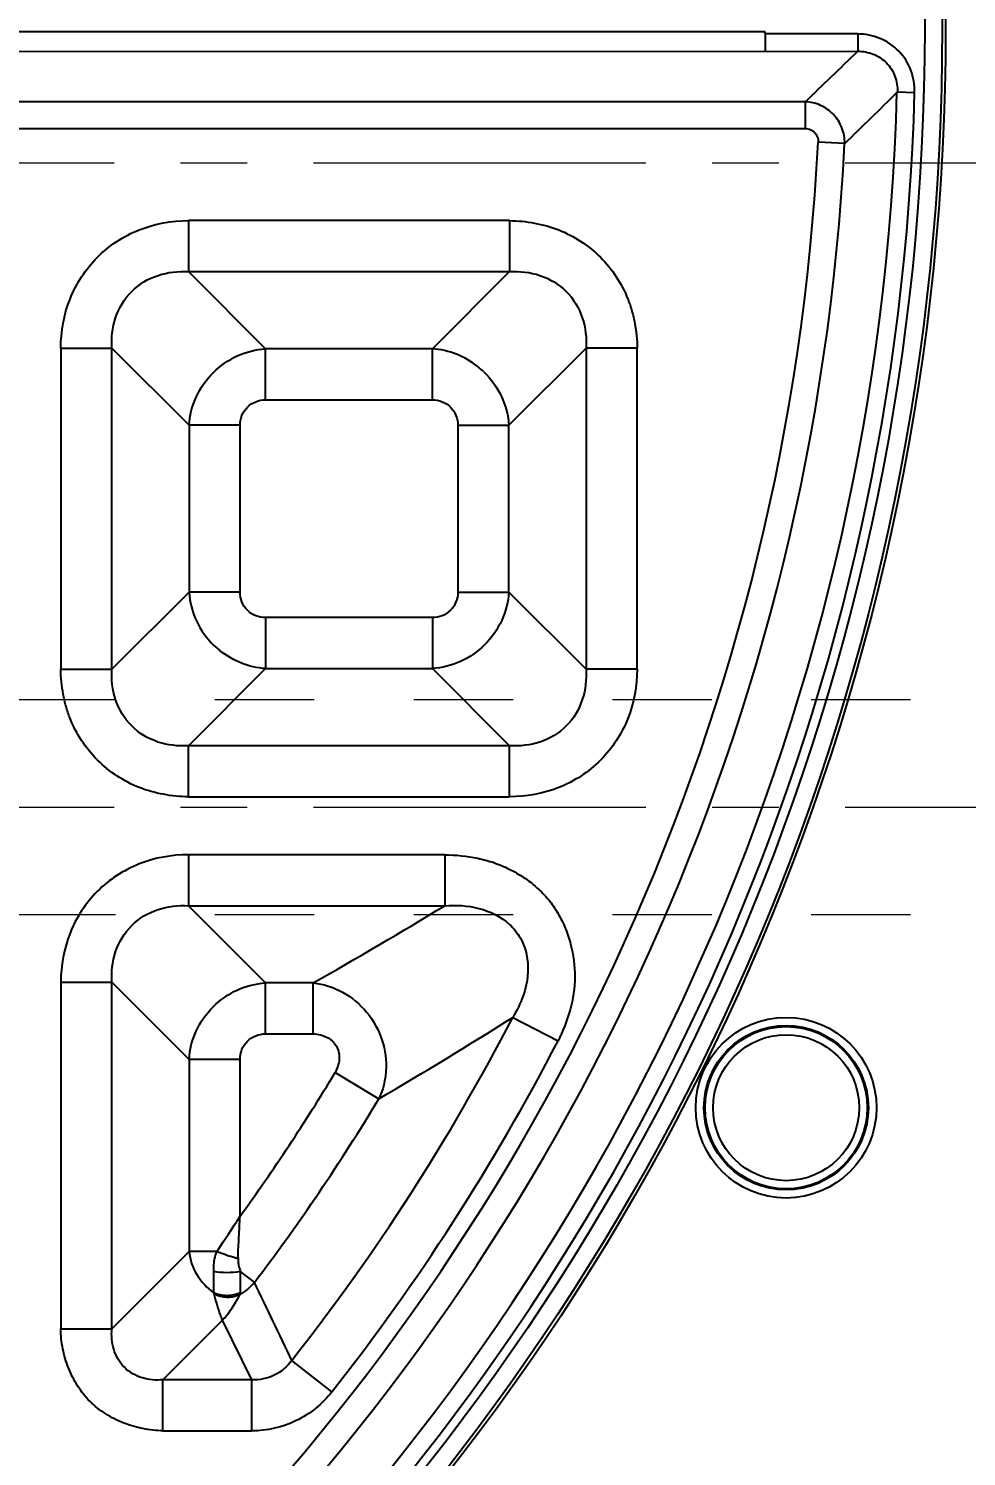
# Model space of a CAD drawing. Header units: millimetres. Extents: x 2750 to 4049, y 1371 to 1831.
# Drawn here: x 3163.4 to 3198.3, y 1567.2 to 1620.3 of the extents above; entities that cross this region are included whole.
import ezdxf

# ---------------------------------------------------------------- set-up
doc = ezdxf.new("R2010")
doc.units = ezdxf.units.MM
doc.linetypes.add('CENTER', pattern=[0.6, 0.375, -0.075, 0.075, -0.075])
doc.linetypes.add('HIDDEN', pattern=[0.2, 0.1, -0.1])
doc.layers.add('11', color=7, linetype='Continuous')
doc.layers.add('center', color=1, linetype='CENTER', lineweight=9)
doc.layers.add('cool', color=153, linetype='HIDDEN', lineweight=9)
doc.styles.get("Standard").update_dxf_attribs({"font": 'arial.ttf'})
doc.dimstyles.get("Standard").update_dxf_attribs({"dimtxt": 0.18, "dimasz": 0.18, "dimexe": 0.18, "dimexo": 0.0625, "dimgap": 0.09, "dimtad": 0, "dimtih": 1, "dimtoh": 1, "dimzin": 0, "dimdsep": 46, "dimtxsty": 'Standard', "dimcen": 0.09, "dimadec": 0, "dimazin": 0, "dimtfac": 1, "dimtofl": 0, "dimtmove": 0, "dimatfit": 3, "dimfxl": 0, "dimtolj": 1, "dimtzin": 0, "dimarcsym": 0})

# ---------------------------------------------------------------- blocks, each defined once
blk = doc.blocks.new('*D56')
at = {"color": 4, "lineweight": -2, "transparency": 16777216}
blk.add_line((3259.955, 1615.342), (3285.665, 1615.342), dxfattribs=at)
at = {"layer": 'Defpoints', "color": 0, "transparency": 16777216}
for p in [(3116.195, 1615.342), (3259.955, 1615.342), (3285.665, 1615.342)]:
    blk.add_point(p, dxfattribs=at)
at = {"color": 6, "transparency": 16777216, "insert": (3292.151, 1615.342), "char_height": 5, "attachment_point": 5}
blk.add_mtext('\\A1;0.00', dxfattribs=at)
blk = doc.blocks.new('*D57')
at = {"color": 4, "lineweight": -2, "transparency": 16777216}
blk.add_line((3267.385, 1644.343), (3285.665, 1644.343), dxfattribs=at)
at = {"layer": 'Defpoints', "color": 0, "transparency": 16777216}
for p in [(3267.385, 1644.343), (3285.665, 1644.343), (3116.195, 1615.342)]:
    blk.add_point(p, dxfattribs=at)
at = {"color": 6, "transparency": 16777216, "insert": (3294.136, 1644.343), "char_height": 5, "attachment_point": 5}
blk.add_mtext('\\A1;29.00', dxfattribs=at)
blk = doc.blocks.new('*D87')
at = {"color": 4, "lineweight": -2, "transparency": 16777216}
blk.add_line((3225.591, 1663.342), (3285.665, 1663.342), dxfattribs=at)
at = {"layer": 'Defpoints', "color": 0, "transparency": 16777216}
for p in [(3225.591, 1663.342), (3285.665, 1663.342), (3116.195, 1615.342)]:
    blk.add_point(p, dxfattribs=at)
at = {"color": 6, "transparency": 16777216, "insert": (3294.194, 1663.342), "char_height": 5, "attachment_point": 5}
blk.add_mtext('\\A1;48.00', dxfattribs=at)
blk = doc.blocks.new('*D88')
at = {"color": 4, "lineweight": -2, "transparency": 16777216}
blk.add_line((3203.591, 1697.342), (3285.665, 1697.342), dxfattribs=at)
at = {"layer": 'Defpoints', "color": 0, "transparency": 16777216}
for p in [(3203.591, 1697.342), (3285.665, 1697.342), (3116.195, 1615.342)]:
    blk.add_point(p, dxfattribs=at)
at = {"color": 6, "transparency": 16777216, "insert": (3294.096, 1697.342), "char_height": 5, "attachment_point": 5}
blk.add_mtext('\\A1;82.00', dxfattribs=at)
blk = doc.blocks.new('*D89')
at = {"color": 4, "lineweight": -2, "transparency": 16777216}
blk.add_line((3226.163, 1712.343), (3285.665, 1712.343), dxfattribs=at)
at = {"layer": 'Defpoints', "color": 0, "transparency": 16777216}
for p in [(3226.163, 1712.343), (3285.665, 1712.343), (3116.195, 1615.342)]:
    blk.add_point(p, dxfattribs=at)
at = {"color": 6, "transparency": 16777216, "insert": (3294.093, 1712.343), "char_height": 5, "attachment_point": 5}
blk.add_mtext('\\A1;97.00', dxfattribs=at)
blk = doc.blocks.new('*D90')
at = {"color": 4, "lineweight": -2, "transparency": 16777216}
blk.add_line((3163.591, 1726.342), (3285.665, 1726.342), dxfattribs=at)
at = {"layer": 'Defpoints', "color": 0, "transparency": 16777216}
for p in [(3163.591, 1726.342), (3285.665, 1726.342), (3116.195, 1615.342)]:
    blk.add_point(p, dxfattribs=at)
at = {"color": 6, "transparency": 16777216, "insert": (3295.8, 1726.342), "char_height": 5, "attachment_point": 5}
blk.add_mtext('\\A1;111.00', dxfattribs=at)
blk = doc.blocks.new('*D91')
at = {"color": 4, "lineweight": -2, "transparency": 16777216}
blk.add_line((3120.595, 1732.342), (3285.665, 1732.342), dxfattribs=at)
at = {"layer": 'Defpoints', "color": 0, "transparency": 16777216}
for p in [(3120.595, 1732.342), (3285.665, 1732.342), (3116.195, 1615.342)]:
    blk.add_point(p, dxfattribs=at)
at = {"color": 6, "transparency": 16777216, "insert": (3295.8, 1732.342), "char_height": 5, "attachment_point": 5}
blk.add_mtext('\\A1;117.00', dxfattribs=at)
blk = doc.blocks.new('*D93')
at = {"color": 4, "lineweight": -2, "transparency": 16777216}
blk.add_line((3250.206, 1591.342), (3285.665, 1591.342), dxfattribs=at)
at = {"layer": 'Defpoints', "color": 0, "transparency": 16777216}
for p in [(3116.195, 1615.342), (3250.206, 1591.342), (3285.665, 1591.342)]:
    blk.add_point(p, dxfattribs=at)
at = {"color": 6, "transparency": 16777216, "insert": (3294.136, 1591.342), "char_height": 5, "attachment_point": 5}
blk.add_mtext('\\A1;24.00', dxfattribs=at)
blk = doc.blocks.new('*D94')
at = {"color": 4, "lineweight": -2, "transparency": 16777216}
blk.add_line((3216.591, 1559.342), (3285.665, 1559.342), dxfattribs=at)
at = {"layer": 'Defpoints', "color": 0, "transparency": 16777216}
for p in [(3116.195, 1615.342), (3216.591, 1559.342), (3285.665, 1559.342)]:
    blk.add_point(p, dxfattribs=at)
at = {"color": 6, "transparency": 16777216, "insert": (3294.093, 1559.342), "char_height": 5, "attachment_point": 5}
blk.add_mtext('\\A1;56.00', dxfattribs=at)
blk = doc.blocks.new('*D95')
at = {"color": 4, "lineweight": -2, "transparency": 16777216}
blk.add_line((3242.704, 1533.342), (3285.665, 1533.342), dxfattribs=at)
at = {"layer": 'Defpoints', "color": 0, "transparency": 16777216}
for p in [(3116.195, 1615.342), (3242.704, 1533.342), (3285.665, 1533.342)]:
    blk.add_point(p, dxfattribs=at)
at = {"color": 6, "transparency": 16777216, "insert": (3294.096, 1533.342), "char_height": 5, "attachment_point": 5}
blk.add_mtext('\\A1;82.00', dxfattribs=at)
blk = doc.blocks.new('*D96')
at = {"color": 4, "lineweight": -2, "transparency": 16777216}
blk.add_line((3152.595, 1507.342), (3285.665, 1507.342), dxfattribs=at)
at = {"layer": 'Defpoints', "color": 0, "transparency": 16777216}
for p in [(3116.195, 1615.342), (3152.595, 1507.342), (3285.665, 1507.342)]:
    blk.add_point(p, dxfattribs=at)
at = {"color": 6, "transparency": 16777216, "insert": (3295.8, 1507.342), "char_height": 5, "attachment_point": 5}
blk.add_mtext('\\A1;108.00', dxfattribs=at)
blk = doc.blocks.new('*D98')
at = {"color": 4, "lineweight": -2, "transparency": 16777216}
blk.add_line((3199.191, 1701.742), (3199.191, 1782.171), dxfattribs=at)
at = {"layer": 'Defpoints', "color": 0, "transparency": 16777216}
for p in [(3199.191, 1782.171), (3199.191, 1701.742), (3116.195, 1615.342)]:
    blk.add_point(p, dxfattribs=at)
at = {"color": 6, "transparency": 16777216, "insert": (3199.191, 1790.602), "char_height": 5, "attachment_point": 5, "rotation": 90}
blk.add_mtext('\\A1;83.00', dxfattribs=at)
blk = doc.blocks.new('*D99')
at = {"color": 4, "lineweight": -2, "transparency": 16777216}
blk.add_line((3221.191, 1667.742), (3221.191, 1782.171), dxfattribs=at)
at = {"layer": 'Defpoints', "color": 0, "transparency": 16777216}
for p in [(3221.191, 1782.171), (3221.191, 1667.742), (3116.195, 1615.342)]:
    blk.add_point(p, dxfattribs=at)
at = {"color": 6, "transparency": 16777216, "insert": (3221.191, 1792.306), "char_height": 5, "attachment_point": 5, "rotation": 90}
blk.add_mtext('\\A1;105.00', dxfattribs=at)
blk = doc.blocks.new('*D102')
at = {"color": 4, "lineweight": -2, "transparency": 16777216}
blk.add_line((3212.191, 1554.942), (3212.191, 1450.878), dxfattribs=at)
at = {"layer": 'Defpoints', "color": 0, "transparency": 16777216}
for p in [(3116.195, 1615.342), (3212.191, 1554.942), (3212.191, 1450.878)]:
    blk.add_point(p, dxfattribs=at)
at = {"color": 6, "transparency": 16777216, "insert": (3212.191, 1442.45), "char_height": 5, "attachment_point": 5, "rotation": 90}
blk.add_mtext('\\A1;96.00', dxfattribs=at)
blk = doc.blocks.new('4')
at = {"layer": '11', "color": 3, "linetype": 'Continuous'}
for p, q in [((-12.852, 216.652), (-13.724, 226.616)), ((12.852, 216.656), (13.724, 226.619)), ((-7, 208.127), (-7, 212.136)), ((7, 208.13), (7, 212.139))]:
    blk.add_line(p, q, dxfattribs=at)
for centre, radius, start, end in [((-8.743, 227.051), 5, 94.1093, 185), ((0.026, 105), 127.366, 85.91485, 94.10934), ((8.743, 227.055), 5, 355, 85.9149), ((-7.871, 217.088), 5, 185, 274.0301), ((7.871, 217.092), 5, 265.9963, 355), ((0.026, 105), 107.366, 85.99628, 94.03007), ((0.026, 105), 103.366, 86.13132, 93.8975)]:
    blk.add_arc(centre, radius, start, end, dxfattribs=at)

msp = doc.modelspace()

# ---------------------------------------------------------------- linework, layer by layer
at = {"layer": '11', "color": 7, "linetype": 'Continuous'}
for p, q in [((3190.814, 1620.221), (3115.014, 1620.221)), ((3190.814, 1620.136), (3190.814, 1620.221)), ((3194.263, 1620.136), (3190.814, 1620.136)), ((3190.814, 1620.136), (3190.814, 1619.493)), ((3194.263, 1620.136), (3194.263, 1619.493)), ((3115.014, 1619.479), (3194.263, 1619.493)), ((3195.74, 1617.975), (3196.382, 1617.958)), ((3192.302, 1617.608), (3116.879, 1617.608)), ((3192.302, 1617.608), (3192.302, 1616.619)), ((3116.884, 1616.619), (3192.302, 1616.619)), ((3193.777, 1616.056), (3192.789, 1616.106)), ((3181.294, 1613.183), (3169.336, 1613.183)), ((3169.336, 1613.183), (3169.336, 1611.283)), ((3181.294, 1613.183), (3181.294, 1611.283)), ((3169.336, 1611.283), (3181.294, 1611.283)), ((3169.336, 1611.283), (3172.209, 1608.41)), ((3178.421, 1608.41), (3181.294, 1611.283)), ((3164.585, 1608.432), (3166.486, 1608.432)), ((3164.585, 1608.432), (3164.585, 1596.475)), ((3166.486, 1596.475), (3166.486, 1608.432)), ((3169.359, 1605.559), (3166.486, 1608.432)), ((3178.421, 1608.41), (3172.209, 1608.41)), ((3172.209, 1606.509), (3172.209, 1608.41)), ((3178.421, 1606.509), (3178.421, 1608.41)), ((3184.145, 1608.432), (3181.272, 1605.559)), ((3186.045, 1608.432), (3184.145, 1608.432)), ((3184.145, 1608.432), (3184.145, 1596.475)), ((3186.045, 1596.475), (3186.045, 1608.432)), ((3172.209, 1606.509), (3178.421, 1606.509)), ((3171.259, 1605.559), (3169.359, 1605.559)), ((3169.359, 1605.559), (3169.359, 1599.348)), ((3171.259, 1599.348), (3171.259, 1605.559)), ((3179.371, 1605.559), (3181.272, 1605.559)), ((3179.371, 1605.559), (3179.371, 1599.348)), ((3181.272, 1599.348), (3181.272, 1605.559)), ((3166.486, 1596.475), (3169.359, 1599.348)), ((3171.259, 1599.348), (3169.359, 1599.348)), ((3179.371, 1599.348), (3181.272, 1599.348)), ((3181.272, 1599.348), (3184.145, 1596.475)), ((3178.421, 1598.397), (3172.209, 1598.397)), ((3172.209, 1598.397), (3172.209, 1596.497)), ((3178.421, 1598.397), (3178.421, 1596.497)), ((3164.585, 1596.475), (3166.486, 1596.475)), ((3172.209, 1596.497), (3169.336, 1593.624)), ((3172.209, 1596.497), (3178.421, 1596.497)), ((3181.294, 1593.624), (3178.421, 1596.497)), ((3186.045, 1596.475), (3184.145, 1596.475)), ((3181.294, 1593.624), (3169.336, 1593.624)), ((3169.336, 1591.723), (3169.336, 1593.624)), ((3181.294, 1591.723), (3181.294, 1593.624)), ((3169.336, 1591.723), (3181.294, 1591.723)), ((3178.881, 1589.566), (3169.336, 1589.566)), ((3169.336, 1589.566), (3169.336, 1587.665)), ((3178.881, 1589.566), (3178.881, 1587.665)), ((3169.336, 1587.665), (3178.881, 1587.665)), ((3169.336, 1587.665), (3172.209, 1584.792)), ((3164.585, 1584.815), (3166.486, 1584.815)), ((3164.585, 1584.815), (3164.585, 1571.907)), ((3169.359, 1581.942), (3166.486, 1584.815)), ((3166.486, 1571.907), (3166.486, 1584.815)), ((3173.986, 1584.792), (3172.209, 1584.792)), ((3172.209, 1582.892), (3172.209, 1584.792)), ((3173.986, 1582.892), (3173.986, 1584.792)), ((3181.413, 1583.505), (3183.101, 1582.632)), ((3172.209, 1582.892), (3173.986, 1582.892)), ((3171.259, 1581.942), (3169.359, 1581.942)), ((3169.359, 1581.942), (3169.359, 1574.78)), ((3171.259, 1576.098), (3171.259, 1581.942)), ((3174.8, 1581.451), (3176.428, 1580.471)), ((3166.486, 1571.907), (3169.359, 1574.78)), ((3170.391, 1574.78), (3169.359, 1574.78)), ((3170.282, 1573.25), (3170.282, 1574.039)), ((3171.259, 1574.039), (3171.259, 1573.25)), ((3171.275, 1574.026), (3171.796, 1573.632)), ((3170.606, 1572.226), (3168.386, 1570.006)), ((3171.692, 1570.006), (3170.606, 1572.226)), ((3164.585, 1571.907), (3166.486, 1571.907)), ((3174.678, 1569.555), (3173.185, 1570.731)), ((3171.692, 1570.006), (3168.386, 1570.006)), ((3168.386, 1568.106), (3168.386, 1570.006)), ((3171.692, 1568.106), (3171.692, 1570.006)), ((3168.386, 1568.106), (3171.692, 1568.106))]:
    msp.add_line(p, q, dxfattribs=at)
for centre, radius in [((3110.191, 1620.342), 87.342), ((3110.191, 1620.342), 87.216), ((3110.191, 1620.342), 86.564), ((3191.596, 1580.142), 3.364), ((3191.596, 1580.142), 3.062), ((3191.596, 1580.142), 3.02), ((3191.596, 1580.142), 2.719)]:
    msp.add_circle(centre, radius, dxfattribs=at)
for centre, radius, start, end in [((3033.867, 1784.372), 230.026, 313.53302, 314.21047), ((3110.191, 1620.342), 85.566, 271.59517, 358.41514), ((3110.191, 1620.342), 86.224, 273.80612, 358.41514), ((3028.84, 1786.591), 237.248, 314.0441, 314.70702), ((3110.191, 1620.341), 82.705, 272.93581, 357.06419), ((3110.191, 1620.341), 83.694, 272.93581, 357.06419), ((3116.221, 1620.342), 101.531, 186.1741, 343.11228), ((3116.221, 1620.342), 102.032, 186.17935, 344.06282), ((3178.043, 1605.1), 3.358, 46.7812, 51.626), ((3116.221, 1620.342), 102.166, 188.76886, 348.16522), ((3116.221, 1620.342), 98.859, 201.24207, 347.83141), ((3172.587, 1599.807), 3.358, 226.7812, 231.6258), ((3116.221, 1620.342), 100.057, 201.05603, 345.74083), ((3116.221, 1620.342), 100.442, 200.91041, 342.92382), ((3116.221, 1620.342), 100.141, 200.91041, 342.92304), ((3087.098, 1738.431), 176.506, 299.48983, 301.33227), ((3110.191, 1620.342), 80.184, 321.77762, 332.65105), ((3083.821, 1738.255), 182.953, 300.40977, 302.23724), ((3110.191, 1620.342), 82.085, 321.77764, 332.65107), ((3110.191, 1620.342), 75.411, 324.07664, 328.95453), ((3110.191, 1620.342), 77.311, 322.8295, 328.95454), ((3072.444, 1640.176), 117.773, 326.27017, 327.03814), ((2836.719, 1411.372), 372.296, 25.34349, 25.83845)]:
    msp.add_arc(centre, radius, start, end, dxfattribs=at)
for points, knots in [([(3196.382, 1617.958), (3196.39, 1618.238), (3196.295, 1618.81), (3195.829, 1619.539), (3195.112, 1620.025), (3194.544, 1620.136), (3194.263, 1620.136)], [0, 0, 0, 0, 0.250012, 0.500024, 0.75002, 1, 1, 1, 1]), ([(3194.263, 1619.493), (3194.459, 1619.496), (3194.857, 1619.42), (3195.365, 1619.088), (3195.684, 1618.571), (3195.748, 1618.172), (3195.74, 1617.975)], [0, 0, 0, 0, 0.249805, 0.500049, 0.750235, 1, 1, 1, 1]), ([(3193.777, 1616.056), (3193.783, 1616.252), (3193.712, 1616.652), (3193.384, 1617.159), (3192.894, 1617.513), (3192.498, 1617.604), (3192.302, 1617.608)], [0, 0, 0, 0, 0.249501, 0.500004, 0.750504, 1, 1, 1, 1]), ([(3192.302, 1616.619), (3192.368, 1616.616), (3192.5, 1616.592), (3192.668, 1616.479), (3192.772, 1616.305), (3192.79, 1616.172), (3192.789, 1616.106)], [0, 0, 0, 0, 0.250037, 0.499988, 0.749995, 1, 1, 1, 1]), ([(3164.585, 1608.432), (3164.585, 1609.053), (3164.81, 1610.309), (3165.854, 1611.914), (3167.459, 1612.958), (3168.715, 1613.183), (3169.336, 1613.183)], [0, 0, 0, 0, 0.250128, 0.500002, 0.74987, 1, 1, 1, 1]), ([(3181.294, 1613.183), (3181.606, 1613.184), (3182.229, 1613.114), (3183.138, 1612.873), (3183.971, 1612.431), (3184.705, 1611.843), (3185.297, 1611.109), (3185.658, 1610.412), (3185.859, 1609.82), (3185.961, 1609.363), (3186.031, 1608.9), (3186.05, 1608.588), (3186.045, 1608.432)], [0, 0, 0, 0, 0.124949, 0.249928, 0.374886, 0.49998, 0.624887, 0.749957, 0.812436, 0.874921, 0.937537, 1, 1, 1, 1]), ([(3166.486, 1608.432), (3166.463, 1608.812), (3166.545, 1609.592), (3167.156, 1610.613), (3168.177, 1611.224), (3168.957, 1611.306), (3169.336, 1611.283)], [0, 0, 0, 0, 0.24931, 0.500088, 0.750809, 1, 1, 1, 1]), ([(3181.294, 1611.283), (3181.674, 1611.305), (3182.454, 1611.224), (3183.475, 1610.613), (3184.085, 1609.592), (3184.168, 1608.812), (3184.145, 1608.432)], [0, 0, 0, 0, 0.249311, 0.500088, 0.75081, 1, 1, 1, 1]), ([(3169.359, 1605.559), (3169.383, 1605.921), (3169.568, 1606.645), (3170.207, 1607.562), (3171.124, 1608.2), (3171.848, 1608.386), (3172.209, 1608.41)], [0, 0, 0, 0, 0.248747, 0.500042, 0.751306, 1, 1, 1, 1]), ([(3180.128, 1607.732), (3179.886, 1607.929), (3179.343, 1608.249), (3178.728, 1608.389), (3178.421, 1608.41)], [0, 0, 0, 0, 0.502359, 1, 1, 1, 1]), ([(3180.342, 1607.547), (3180.611, 1607.286), (3181.055, 1606.667), (3181.247, 1605.928), (3181.272, 1605.559)], [0, 0, 0, 0, 0.502569, 1, 1, 1, 1]), ([(3171.259, 1605.559), (3171.259, 1605.803), (3171.451, 1606.317), (3171.966, 1606.509), (3172.209, 1606.509)], [0, 0, 0, 0, 0.500117, 1, 1, 1, 1]), ([(3178.421, 1606.509), (3178.664, 1606.509), (3179.179, 1606.317), (3179.371, 1605.802), (3179.371, 1605.559)], [0, 0, 0, 0, 0.500117, 1, 1, 1, 1]), ([(3169.359, 1599.348), (3169.384, 1598.978), (3169.575, 1598.24), (3170.019, 1597.62), (3170.288, 1597.36)], [0, 0, 0, 0, 0.49743, 1, 1, 1, 1]), ([(3172.209, 1598.397), (3171.966, 1598.397), (3171.451, 1598.589), (3171.259, 1599.104), (3171.259, 1599.348)], [0, 0, 0, 0, 0.500117, 1, 1, 1, 1]), ([(3181.272, 1599.348), (3181.247, 1598.986), (3181.062, 1598.262), (3180.423, 1597.345), (3179.506, 1596.706), (3178.783, 1596.521), (3178.421, 1596.497)], [0, 0, 0, 0, 0.248747, 0.500042, 0.751306, 1, 1, 1, 1]), ([(3179.371, 1599.348), (3179.371, 1599.104), (3179.179, 1598.589), (3178.664, 1598.397), (3178.421, 1598.397)], [0, 0, 0, 0, 0.500117, 1, 1, 1, 1]), ([(3172.209, 1596.497), (3171.902, 1596.517), (3171.287, 1596.657), (3170.743, 1596.976), (3170.503, 1597.175)], [0, 0, 0, 0, 0.497812, 1, 1, 1, 1]), ([(3169.336, 1591.723), (3169.025, 1591.723), (3168.402, 1591.792), (3167.493, 1592.034), (3166.66, 1592.476), (3165.925, 1593.064), (3165.333, 1593.798), (3164.973, 1594.495), (3164.772, 1595.086), (3164.669, 1595.543), (3164.6, 1596.006), (3164.581, 1596.319), (3164.585, 1596.475)], [0, 0, 0, 0, 0.124949, 0.249928, 0.374886, 0.49998, 0.624887, 0.749957, 0.812436, 0.874921, 0.937537, 1, 1, 1, 1]), ([(3169.336, 1593.624), (3168.957, 1593.601), (3168.176, 1593.683), (3167.155, 1594.294), (3166.545, 1595.315), (3166.463, 1596.095), (3166.486, 1596.475)], [0, 0, 0, 0, 0.24931, 0.500088, 0.750809, 1, 1, 1, 1]), ([(3186.045, 1596.475), (3186.045, 1595.853), (3185.82, 1594.597), (3184.776, 1592.992), (3183.171, 1591.948), (3181.915, 1591.723), (3181.294, 1591.723)], [0, 0, 0, 0, 0.250128, 0.500002, 0.74987, 1, 1, 1, 1]), ([(3184.145, 1596.475), (3184.167, 1596.095), (3184.086, 1595.314), (3183.475, 1594.293), (3182.454, 1593.683), (3181.674, 1593.601), (3181.294, 1593.624)], [0, 0, 0, 0, 0.24931, 0.500088, 0.750809, 1, 1, 1, 1]), ([(3169.336, 1589.566), (3168.715, 1589.566), (3167.461, 1589.335), (3165.854, 1588.297), (3164.813, 1586.69), (3164.585, 1585.435), (3164.585, 1584.815)], [0, 0, 0, 0, 0.250175, 0.500039, 0.749875, 1, 1, 1, 1]), ([(3178.881, 1589.566), (3179.294, 1589.557), (3179.916, 1589.5), (3180.715, 1589.282), (3181.288, 1589.042), (3181.827, 1588.73), (3182.321, 1588.349), (3182.756, 1587.903), (3183.112, 1587.391), (3183.385, 1586.831), (3183.65, 1586.047), (3183.787, 1585.009), (3183.593, 1583.772), (3183.286, 1583.001), (3183.101, 1582.632)], [0, 0, 0, 0, 0.124931, 0.187382, 0.249894, 0.312563, 0.375328, 0.437909, 0.500357, 0.562976, 0.625694, 0.750409, 0.875213, 1, 1, 1, 1]), ([(3166.486, 1584.815), (3166.463, 1585.194), (3166.545, 1585.975), (3167.156, 1586.996), (3168.177, 1587.606), (3168.957, 1587.688), (3169.336, 1587.665)], [0, 0, 0, 0, 0.24931, 0.500088, 0.750809, 1, 1, 1, 1]), ([(3178.881, 1587.665), (3179.306, 1587.697), (3180.174, 1587.654), (3181.182, 1587.16), (3181.728, 1586.472), (3182.036, 1585.652), (3181.988, 1584.975), (3181.88, 1584.56)], [0, 0, 0, 0, 0.247643, 0.49733, 0.623994, 0.750548, 1, 1, 1, 1]), ([(3169.359, 1581.942), (3169.383, 1582.303), (3169.568, 1583.027), (3170.207, 1583.944), (3171.124, 1584.583), (3171.848, 1584.768), (3172.209, 1584.792)], [0, 0, 0, 0, 0.248747, 0.500042, 0.751306, 1, 1, 1, 1]), ([(3173.985, 1584.792), (3174.364, 1584.751), (3175.12, 1584.508), (3176.032, 1583.743), (3176.616, 1582.695), (3176.718, 1581.894), (3176.691, 1581.506)], [0, 0, 0, 0, 0.244735, 0.495775, 0.74933, 1, 1, 1, 1]), ([(3181.88, 1584.56), (3181.855, 1584.467), (3181.74, 1584.098), (3181.566, 1583.75), (3181.413, 1583.505)], [0, 0, 0, 0, 0.251281, 1, 1, 1, 1]), ([(3171.259, 1581.942), (3171.259, 1582.185), (3171.451, 1582.7), (3171.966, 1582.892), (3172.209, 1582.892)], [0, 0, 0, 0, 0.500117, 1, 1, 1, 1]), ([(3173.986, 1582.892), (3174.155, 1582.884), (3174.413, 1582.829), (3174.702, 1582.641), (3174.864, 1582.438), (3174.953, 1582.194), (3174.966, 1581.85), (3174.882, 1581.6), (3174.8, 1581.451)], [0, 0, 0, 0, 0.249291, 0.374767, 0.500045, 0.625501, 0.750821, 1, 1, 1, 1]), ([(3176.691, 1581.506), (3176.685, 1581.416), (3176.645, 1581.061), (3176.54, 1580.714), (3176.428, 1580.472)], [0, 0, 0, 0, 0.25293, 1, 1, 1, 1]), ([(3171.179, 1574.564), (3171.193, 1574.817), (3171.216, 1575.329), (3171.246, 1575.841), (3171.259, 1576.098)], [0, 0, 0, 0, 0.496105, 1, 1, 1, 1]), ([(3169.359, 1574.78), (3169.39, 1574.48), (3169.598, 1573.884), (3170.029, 1573.426), (3170.282, 1573.25)], [0, 0, 0, 0, 0.494345, 1, 1, 1, 1]), ([(3170.282, 1574.039), (3170.28, 1574.1), (3170.279, 1574.35), (3170.321, 1574.604), (3170.391, 1574.78)], [0, 0, 0, 0, 0.243242, 1, 1, 1, 1]), ([(3171.184, 1574.516), (3171.119, 1574.533), (3170.851, 1574.609), (3170.587, 1574.7), (3170.391, 1574.78)], [0, 0, 0, 0, 0.240914, 1, 1, 1, 1]), ([(3171.179, 1574.564), (3171.189, 1574.517), (3171.187, 1574.421), (3171.198, 1574.238), (3171.258, 1574.113), (3171.275, 1574.026)], [0, 0, 0, 0, 0.261448, 0.518469, 1, 1, 1, 1]), ([(3171.259, 1574.039), (3171.098, 1574.007), (3170.77, 1573.984), (3170.441, 1574.006), (3170.281, 1574.038)], [0, 0, 0, 0, 0.501305, 1, 1, 1, 1]), ([(3171.259, 1573.25), (3171.109, 1573.178), (3170.771, 1573.102), (3170.432, 1573.177), (3170.282, 1573.25)], [0, 0, 0, 0, 0.5, 1, 1, 1, 1]), ([(3170.606, 1572.226), (3170.578, 1572.291), (3170.456, 1572.608), (3170.364, 1572.936), (3170.3, 1573.198)], [0, 0, 0, 0, 0.207773, 1, 1, 1, 1]), ([(3171.253, 1573.174), (3171.106, 1573.106), (3170.774, 1573.04), (3170.446, 1573.123), (3170.3, 1573.197)], [0, 0, 0, 0, 0.496122, 1, 1, 1, 1]), ([(3170.606, 1572.226), (3170.662, 1572.288), (3170.91, 1572.581), (3171.114, 1572.909), (3171.253, 1573.174)], [0, 0, 0, 0, 0.219282, 1, 1, 1, 1]), ([(3168.386, 1568.106), (3168.137, 1568.116), (3167.639, 1568.166), (3166.916, 1568.371), (3166.247, 1568.714), (3165.652, 1569.176), (3165.189, 1569.771), (3164.848, 1570.44), (3164.64, 1571.16), (3164.58, 1571.658), (3164.585, 1571.907)], [0, 0, 0, 0, 0.125127, 0.25009, 0.375277, 0.500349, 0.625258, 0.750283, 0.875123, 1, 1, 1, 1]), ([(3168.386, 1570.006), (3168.131, 1569.984), (3167.603, 1570.021), (3166.901, 1570.422), (3166.5, 1571.125), (3166.463, 1571.652), (3166.486, 1571.907)], [0, 0, 0, 0, 0.24828, 0.500157, 0.751935, 1, 1, 1, 1]), ([(3173.185, 1570.731), (3173.02, 1570.498), (3172.567, 1570.104), (3171.978, 1569.992), (3171.692, 1570.006)], [0, 0, 0, 0, 0.5, 1, 1, 1, 1]), ([(3174.678, 1569.555), (3174.327, 1569.109), (3173.412, 1568.364), (3172.26, 1568.106), (3171.692, 1568.106)], [0, 0, 0, 0, 0.500008, 1, 1, 1, 1])]:
    msp.add_open_spline(points, degree=3, knots=knots, dxfattribs=at)
for points in [[(3170.306, 1573.213), (3170.302, 1573.231), (3170.296, 1573.248), (3170.289, 1573.265)], [(3171.253, 1573.174), (3171.457, 1573.294), (3171.643, 1573.451), (3171.796, 1573.632)], [(3171.253, 1573.174), (3171.26, 1573.198), (3171.262, 1573.225), (3171.259, 1573.25)]]:
    msp.add_open_spline(points, degree=3, dxfattribs=at)
at = {"layer": 'center', "color": 1, "linetype": 'CENTER', "ltscale": 33}
msp.add_line((2956.195, 1615.342), (3276.196, 1615.342), dxfattribs=at)
at = {"layer": 'cool', "ltscale": 37}
for p, q in [((2970.525, 1595.342), (3261.865, 1595.342)), ((2970.525, 1587.342), (3261.865, 1587.342))]:
    msp.add_line(p, q, dxfattribs=at)
at = {"layer": 'cool', "color": 1, "linetype": 'CENTER', "ltscale": 33}
msp.add_line((2956.195, 1591.342), (3276.195, 1591.342), dxfattribs=at)

# ---------------------------------------------------------------- block references
at = {"rotation": 237.4999999999837}
msp.add_blockref('4', (3027.679, 1676.781), dxfattribs=at)

# ---------------------------------------------------------------- dimensions: what is measured, and where the dimension line sits
for feature_location, offset, dtype, origin, picture, middle in [((3221.191, 1667.742), (0, 114.429), 1, (3116.195, 1615.342), '*D99', (3221.191, 1792.306)), ((3199.191, 1701.742), (0, 80.429), 1, (3116.195, 1615.342), '*D98', (3199.191, 1790.602)), ((3120.595, 1732.342), (165.07, 0), 0, (3116.195, 1615.342), '*D91', (3295.8, 1732.342)), ((3163.591, 1726.342), (122.074, 0), 0, (3116.195, 1615.342), '*D90', (3295.8, 1726.342)), ((3226.163, 1712.343), (59.503, 0), 0, (3116.195, 1615.342), '*D89', (3294.093, 1712.343)), ((3203.591, 1697.342), (82.074, 0), 0, (3116.195, 1615.342), '*D88', (3294.096, 1697.342)), ((3225.591, 1663.342), (60.074, 0), 0, (3116.195, 1615.342), '*D87', (3294.194, 1663.342)), ((3267.385, 1644.343), (18.28, 0), 0, (3116.195, 1615.342), '*D57', (3294.136, 1644.343)), ((3259.955077814, 1615.341911701), (25.710224106, 0), 0, (3116.195229042, 1615.341911701), '*D56', (3292.150636163, 1615.341911701)), ((3250.206, 1591.342), (35.459, 0), 0, (3116.195, 1615.342), '*D93', (3294.136, 1591.342)), ((3216.591, 1559.342), (69.074, 0), 0, (3116.195, 1615.342), '*D94', (3294.093, 1559.342)), ((3242.704, 1533.342), (42.962, 0), 0, (3116.195, 1615.342), '*D95', (3294.096, 1533.342)), ((3152.595, 1507.342), (133.07, 0), 0, (3116.195, 1615.342), '*D96', (3295.8, 1507.342)), ((3212.191, 1554.942), (0, -104.064), 1, (3116.195, 1615.342), '*D102', (3212.191, 1442.45))]:
    dim = msp.add_ordinate_dim(feature_location=feature_location, offset=offset, dtype=dtype, origin=origin, dimstyle='Standard', override={"dimtxt": 5, "dimasz": 5, "dimexe": 0, "dimexo": 0, "dimgap": 0, "dimtih": 0, "dimtoh": 0, "dimzin": 0, "dimcen": 0, "dimclrd": 4, "dimclre": 4, "dimclrt": 6, "dimadec": 2, "dimtp": 0, "dimtm": 0, "dimtzin": 0})
    dim.commit()
    dim.dimension.update_dxf_attribs({"geometry": picture, "text_midpoint": middle})

doc.saveas('drawing.dxf')
